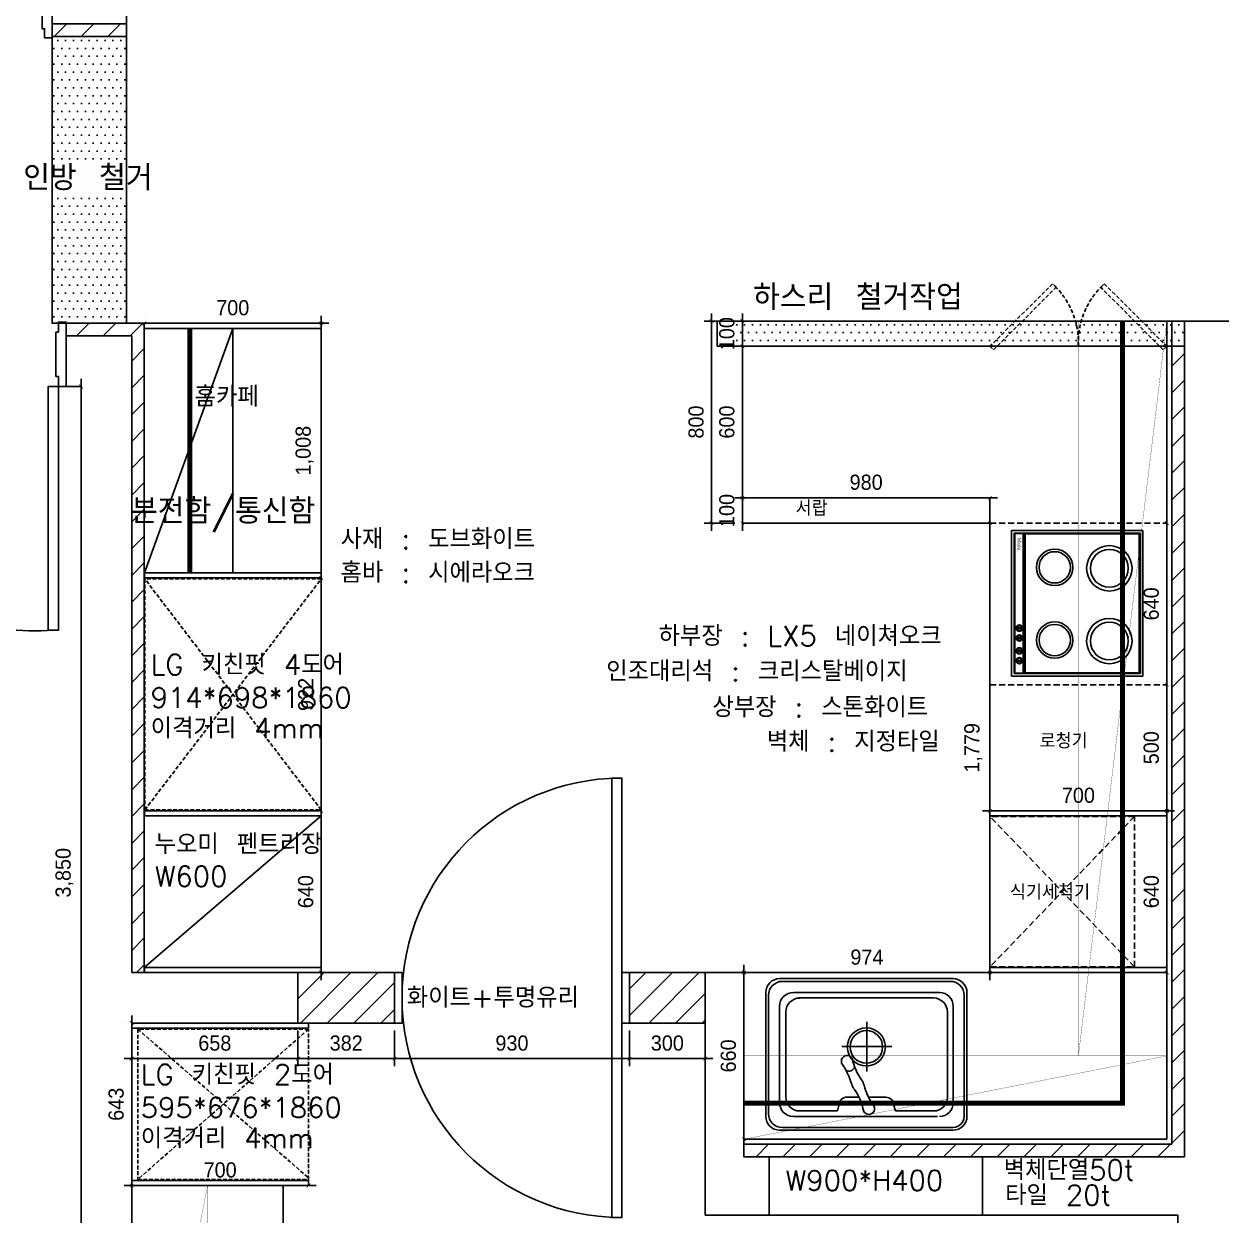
# Model space of a CAD drawing. Header units: inches. Extents: x 4000 to 56200, y 2703 to 36422.
# Drawn here: x 13900 to 18638, y 7931 to 12646 of the extents above; entities that cross this region are included whole.
import ezdxf

# ---------------------------------------------------------------- set-up
doc = ezdxf.new("R2010")
doc.units = ezdxf.units.IN
doc.header["$LTSCALE"] = 30
doc.header["$MEASUREMENT"] = 0
for name, pattern in [('DASHED', [0.75, 0.5, -0.25]), ('DASHEDX2', [1.5, 1, -0.5]), ('DH-HID2', [1.2, 0.8, -0.4]), ('HIDDEN', [0.375, 0.25, -0.125])]:
    doc.linetypes.add(name, pattern=pattern)
for name, color, linetype in [('0-ELC TEXT', 7, 'Continuous'), ('03-WAL NEW', 3, 'Continuous'), ('06-C-천장', 4, 'Continuous'), ('06-FUR', 6, 'Continuous'), ('07-DIM', 5, 'Continuous'), ('07-DIM WAL', 5, 'Continuous'), ('3.기호.계단선', 30, 'Continuous'), ('CEIL-LIGHT', 7, 'Continuous'), ('CO-DO-FR', 7, 'Continuous'), ('CO-DOOR', 8, 'Continuous'), ('CO-FURB-DN', 9, 'Continuous'), ('FU-FURM', 251, 'DH-HID2'), ('FUR', 8, 'DASHED'), ('도면층2', 2, 'Continuous'), ('도면층4', 4, 'Continuous'), ('설비', 140, 'Continuous')]:
    doc.layers.add(name, color=color, linetype=linetype)
doc.styles.add('DH-TEXT', font='')
doc.styles.add('HY 울릉도 L', font='')
doc.styles.get("Standard").update_dxf_attribs({"font": 'txt.shx', "bigfont": 'whgtxt.shx'})
doc.styles.get('DH-TEXT').set_extended_font_data('HY울릉도L')
doc.styles.get('HY 울릉도 L').set_extended_font_data('HY울릉도L')
doc.dimstyles.new('30-', dxfattribs={"dimscale": 30, "dimtxt": 2, "dimasz": 1, "dimexe": 1, "dimexo": 1, "dimgap": 1, "dimtad": 1, "dimdec": 0, "dimrnd": 0.05, "dimdsep": 46, "dimlunit": 6, "dimtxsty": 'HY 울릉도 L', "dimblk": 'ARCHTICK', "dimcen": 2.5, "dimdle": 1, "dimclrd": 133, "dimclre": 133, "dimclrt": 30, "dimadec": 0, "dimazin": 0, "dimtfac": 1, "dimtdec": 0, "dimtix": 1, "dimtmove": 2, "dimatfit": 3, "dimldrblk": 'ARCHTICK', "dimfxl": 1, "dimlwd": -1, "dimlwe": -1, "dimarcsym": 0})
pattern_1 = [(45, (-3561, -18986.44), (-53.03301, 53.03301), [])]
pattern_2 = [(0, (25440.127, -18982.508), (15.625, 31.25), [0, -31.25])]

# ---------------------------------------------------------------- blocks, each defined once
blk = doc.blocks.new('도남e편한108-1003')
at = {"layer": '도면층2'}
for p, q in [((17867.7, 35541.9), (17867.7, 31631.9)), ((17867.7, 31631.9), (17572.7, 31631.9)), ((22054.7, 30455.9), (22054.7, 27146.9)), ((22054.7, 30455.9), (22359.7, 30455.9)), ((17887.7, 30396.9), (17627.7, 30396.9)), ((17627.7, 30396.9), (17627.7, 30196.9)), ((17887.7, 30396.9), (17887.7, 27876.9)), ((17687.7, 30196.9), (17627.7, 30196.9)), ((17687.7, 25276.9), (17687.7, 30196.9)), ((17687.7, 30196.9), (17687.7, 27676.9)), ((17887.7, 27876.9), (17887.7, 30196.9)), ((17887.7, 27876.9), (18545.7, 27876.9)), ((18545.7, 27876.9), (18545.7, 27676.9)), ((20157.7, 27876.9), (20157.7, 26916.9)), ((20157.7, 27876.9), (20310.7, 27876.9)), ((20310.7, 27876.9), (20310.7, 27146.9)), ((17887.7, 25476.9), (17887.7, 27676.9)), ((17887.7, 27676.9), (18545.7, 27676.9)), ((20310.7, 27146.9), (22054.7, 27146.9)), ((20157.7, 26916.9), (22027.7, 26916.9)), ((22027.7, 25476.9), (22027.7, 26916.9))]:
    blk.add_line(p, q, dxfattribs=at)
at = {"layer": '도면층4'}
blk.add_lwpolyline([(20410.7, 27146.9), (21254.7, 27146.9), (21254.7, 26916.9), (20410.7, 26916.9)], close=True, dxfattribs=at)
blk = doc.blocks.new('FB-021')
at = {"layer": 'CO-FURB-DN', "color": 8}
for p, q in [((-228.9, 399.9), (228.9, 399.9)), ((-265.3, 36.4), (-265.3, 363.6)), ((-187.4, 363.6), (192.6, 363.6)), ((265.3, 363.6), (265.3, 36.4)), ((-228.9, 327.2), (-228.9, 72.7)), ((228.9, 327.2), (228.9, 72.7)), ((192.6, 36.4), (-192.6, 36.4)), ((228.9, 0), (-228.9, 0))]:
    blk.add_line(p, q, dxfattribs=at)
at = {"layer": 'CO-FURB-DN', "color": 251}
for p, q in [((-228.9, 392.7), (221.7, 392.7)), ((-258, 43.6), (-258, 363.6)), ((-76.4, 349), (-178, 349)), ((-76.4, 349), (-72.7, 334.5)), ((76.4, 349), (72.7, 334.5)), ((76.4, 349), (178, 349)), ((258, 356.3), (258, 43.6)), ((-213.8, 313.1), (-213.8, 87.6)), ((-5.1, 312.7), (-51.6, 312.7)), ((50.9, 312.7), (19.7, 312.7)), ((212.3, 313.1), (212.3, 87.6)), ((-1.4, 245.4), (-1.4, 113.5)), ((-67.3, 179.4), (64.6, 179.4)), ((178, 50.9), (-177.4, 50.9)), ((221.7, 7.3), (-221.7, 7.3))]:
    blk.add_line(p, q, dxfattribs=at)
for radius in [50.2, 42.9]:
    blk.add_circle((0.1, 180.1), radius, dxfattribs=at)
at = {"layer": 'CO-FURB-DN', "color": 8}
for centre, radius, start, end in [((-228.9, 363.6), 36.4, 90, 180), ((228.9, 363.6), 36.4, 0, 90), ((-192.6, 327.2), 36.4, 90, 180), ((-6.6, 343), 15.3, 359.2451, 229.3055), ((146.6, 375.3), 141.7, 190.5553, 216.4137), ((192.6, 327.2), 36.4, 0, 90), ((-131.8, 248.8), 141.7, 13.1394, 38.5882), ((1.8, 268.4), 38.3, 16.5509, 36.4137), ((43.5, 289.7), 38.3, 193.1394, 216.3213), ((-101.6, 183.1), 141.7, 14.798, 36.3213), ((236.7, 338.3), 206.8, 196.5509, 214.0056), ((45.8, 228.7), 15.3, 58.1457, 163.3853), ((50.7, 217.8), 15.3, 174.4612, 18.1232), ((-192.6, 72.7), 36.4, 180, 270), ((192.6, 72.7), 36.4, 270, 0), ((-228.9, 36.4), 36.4, 180, 270), ((228.9, 36.4), 36.4, 270, 0)]:
    blk.add_arc(centre, radius, start, end, dxfattribs=at)
at = {"layer": 'CO-FURB-DN', "color": 251}
for centre, radius, start, end in [((-228.9, 363.6), 29.1, 90, 180), ((221.7, 356.3), 36.4, 0, 90), ((-177.4, 312.7), 36.4, 90, 180), ((176, 312.7), 36.4, 0, 90), ((-50.9, 334.5), 21.8, 180, 270), ((50.9, 334.5), 21.8, 270, 0), ((-176.7, 87.9), 37, 180.4305, 268.9606), ((176, 87.6), 36.4, 270, 0), ((-221.7, 43.6), 36.4, 180, 270), ((221.7, 43.6), 36.4, 270, 0)]:
    blk.add_arc(centre, radius, start, end, dxfattribs=at)
blk = doc.blocks.new('FB-009')
at = {"layer": 'CO-FURB-DN', "color": 251}
for p, q in [((10, 510), (10, 10)), ((278, 510), (10, 510)), ((13.4, 505.2), (13.4, 53.7)), ((275.4, 505.2), (13.4, 505.2)), ((566, 510), (266.8, 510)), ((563.4, 505.2), (266.8, 505.2)), ((563.4, 53.7), (563.4, 505.2)), ((566, 10), (566, 510)), ((10, 50), (278, 50)), ((13.4, 53.7), (275.4, 53.7)), ((266.8, 53.7), (563.4, 53.7)), ((266.8, 50), (566, 50)), ((10, 10), (278, 10)), ((12.2, 46.5), (12.2, 13.4)), ((276.4, 46.5), (12.2, 46.5)), ((12.2, 13.4), (276.4, 13.4)), ((564.4, 46.5), (266.8, 46.5)), ((266.8, 13.4), (564.4, 13.4)), ((266.8, 10), (566, 10)), ((385, 40.6), (385, 21.8)), ((388, 40.6), (388, 21.8)), ((424.2, 40.6), (424.2, 21.8)), ((427.2, 40.6), (427.2, 21.8)), ((474.9, 40.6), (474.9, 21.8)), ((477.9, 40.6), (477.9, 21.8)), ((514, 40.6), (514, 21.8)), ((517, 40.6), (517, 21.8)), ((564.4, 13.4), (564.4, 46.5))]:
    blk.add_line(p, q, dxfattribs=at)
at = {"layer": 'CO-FURB-DN'}
blk.add_lwpolyline([(0, 520), (576, 520), (576, 0), (0, 0)], close=True, dxfattribs=at)
at = {"layer": 'CO-FURB-DN', "color": 251}
for centre, radius in [((149.6, 387.2), 89.9), ((437.6, 387.2), 89.9), ((149.6, 387.2), 74.9), ((437.6, 387.2), 74.9), ((145.8, 170.8), 72), ((433.8, 170.8), 72), ((145.8, 170.8), 62), ((433.8, 170.8), 62), ((386.5, 31.2), 12.5), ((386.5, 31.2), 9.52), ((425.6, 31.2), 12.5), ((425.6, 31.2), 9.52), ((476.3, 31.2), 12.5), ((476.3, 31.2), 9.52), ((515.5, 31.2), 12.5), ((515.5, 31.2), 9.52)]:
    blk.add_circle(centre, radius, dxfattribs=at)
at = {"layer": 'CO-FURB-DN', "color": 251, "style": 'DH-TEXT'}
blk.add_text('Miele', height=15, dxfattribs=at).set_placement((29, 23.1))
blk = doc.blocks.new('_ARCHTICK')
at = {"color": 0, "linetype": 'ByBlock', "const_width": 0.075}
blk.add_lwpolyline([(-0.25, -0.25), (0.25, 0.25)], dxfattribs=at)
blk = doc.blocks.new('*D117')
at = {"layer": '07-DIM', "color": 133, "transparency": 16777216}
for p, q in [((14126.7, 7330.5), (14126.7, 11240.5)), ((14096.7, 11210.5), (14096.7, 11210.5)), ((14096.7, 7360.5), (14096.7, 7360.5))]:
    blk.add_line(p, q, dxfattribs=at)
at = {"layer": 'Defpoints', "color": 0, "transparency": 16777216}
for p in [(14126.7, 11210.5), (14126.7, 11210.5), (14126.7, 7360.5)]:
    blk.add_point(p, dxfattribs=at)
at = {"layer": '07-DIM', "color": 133, "transparency": 16777216, "xscale": 30, "yscale": 30, "zscale": 30}
for p, rotation in [((14126.7, 11210.5), 90), ((14126.7, 7360.5), 270)]:
    blk.add_blockref('_ARCHTICK', p, dxfattribs=dict(at, rotation=rotation))
at = {"layer": '07-DIM', "color": 30, "transparency": 16777216, "insert": (14060.7, 9285.5), "char_height": 60, "attachment_point": 5, "rotation": 90, "style": 'HY 울릉도 L'}
blk.add_mtext('3,850', dxfattribs=at)
blk = doc.blocks.new('*D118')
at = {"layer": '07-DIM', "color": 133, "transparency": 16777216}
for p, q in [((14376.7, 11490.5), (14376.7, 11490.5)), ((15076.7, 11490.5), (15076.7, 11490.5)), ((14346.7, 11460.5), (15106.7, 11460.5))]:
    blk.add_line(p, q, dxfattribs=at)
at = {"layer": 'Defpoints', "color": 0, "transparency": 16777216}
for p in [(14376.7, 11460.5), (15076.7, 11460.5), (15076.7, 11460.5)]:
    blk.add_point(p, dxfattribs=at)
at = {"layer": '07-DIM', "color": 133, "transparency": 16777216, "xscale": 30, "yscale": 30, "zscale": 30, "rotation": 180}
blk.add_blockref('_ARCHTICK', (14376.7, 11460.5), dxfattribs=at)
at = {"layer": '07-DIM', "color": 133, "transparency": 16777216, "xscale": 30, "yscale": 30, "zscale": 30}
blk.add_blockref('_ARCHTICK', (15076.7, 11460.5), dxfattribs=at)
at = {"layer": '07-DIM', "color": 30, "transparency": 16777216, "insert": (14726.7, 11521.8), "char_height": 60, "attachment_point": 5, "style": 'HY 울릉도 L'}
blk.add_mtext('700', dxfattribs=at)
blk = doc.blocks.new('*D119')
at = {"layer": '07-DIM', "color": 133, "transparency": 16777216}
for p, q in [((14984.7, 8660.5), (14984.7, 8519.6)), ((15366.7, 8660.5), (15366.7, 8519.6)), ((14954.7, 8549.6), (15396.7, 8549.6))]:
    blk.add_line(p, q, dxfattribs=at)
at = {"layer": 'Defpoints', "color": 0, "transparency": 16777216}
for p in [(14984.7, 8690.5), (15366.7, 8690.5), (15366.7, 8549.6)]:
    blk.add_point(p, dxfattribs=at)
at = {"layer": '07-DIM', "color": 133, "transparency": 16777216, "xscale": 30, "yscale": 30, "zscale": 30, "rotation": 180}
blk.add_blockref('_ARCHTICK', (14984.7, 8549.6), dxfattribs=at)
at = {"layer": '07-DIM', "color": 133, "transparency": 16777216, "xscale": 30, "yscale": 30, "zscale": 30}
blk.add_blockref('_ARCHTICK', (15366.7, 8549.6), dxfattribs=at)
at = {"layer": '07-DIM', "color": 30, "transparency": 16777216, "insert": (15175.7, 8611), "char_height": 60, "attachment_point": 5, "style": 'HY 울릉도 L'}
blk.add_mtext('382', dxfattribs=at)
blk = doc.blocks.new('*D120')
at = {"layer": '07-DIM', "color": 133, "transparency": 16777216}
for p, q in [((14326.7, 8670.2), (14326.7, 8519.6)), ((14984.7, 8660.5), (14984.7, 8519.6)), ((15014.7, 8549.6), (14296.7, 8549.6))]:
    blk.add_line(p, q, dxfattribs=at)
at = {"layer": 'Defpoints', "color": 0, "transparency": 16777216}
for p in [(14326.7, 8700.2), (14984.7, 8690.5), (14326.7, 8549.6)]:
    blk.add_point(p, dxfattribs=at)
at = {"layer": '07-DIM', "color": 133, "transparency": 16777216, "xscale": 30, "yscale": 30, "zscale": 30, "rotation": 180}
blk.add_blockref('_ARCHTICK', (14326.7, 8549.6), dxfattribs=at)
at = {"layer": '07-DIM', "color": 133, "transparency": 16777216, "xscale": 30, "yscale": 30, "zscale": 30}
blk.add_blockref('_ARCHTICK', (14984.7, 8549.6), dxfattribs=at)
at = {"layer": '07-DIM', "color": 30, "transparency": 16777216, "insert": (14655.7, 8610.9), "char_height": 60, "attachment_point": 5, "style": 'HY 울릉도 L'}
blk.add_mtext('658', dxfattribs=at)
blk = doc.blocks.new('*D121')
at = {"layer": '07-DIM', "color": 133, "transparency": 16777216}
for p, q in [((15366.7, 8660.5), (15366.7, 8519.6)), ((16296.7, 8660.5), (16296.7, 8519.6)), ((16326.7, 8549.6), (15336.7, 8549.6))]:
    blk.add_line(p, q, dxfattribs=at)
at = {"layer": 'Defpoints', "color": 0, "transparency": 16777216}
for p in [(15366.7, 8690.5), (16296.7, 8690.5), (15366.7, 8549.6)]:
    blk.add_point(p, dxfattribs=at)
at = {"layer": '07-DIM', "color": 133, "transparency": 16777216, "xscale": 30, "yscale": 30, "zscale": 30, "rotation": 180}
blk.add_blockref('_ARCHTICK', (15366.7, 8549.6), dxfattribs=at)
at = {"layer": '07-DIM', "color": 133, "transparency": 16777216, "xscale": 30, "yscale": 30, "zscale": 30}
blk.add_blockref('_ARCHTICK', (16296.7, 8549.6), dxfattribs=at)
at = {"layer": '07-DIM', "color": 30, "transparency": 16777216, "insert": (15831.7, 8611), "char_height": 60, "attachment_point": 5, "style": 'HY 울릉도 L'}
blk.add_mtext('930', dxfattribs=at)
blk = doc.blocks.new('*D122')
at = {"layer": '07-DIM', "color": 133, "transparency": 16777216}
for p, q in [((16296.7, 8660.5), (16296.7, 8519.6)), ((16596.7, 8660.5), (16596.7, 8519.6)), ((16266.7, 8549.6), (16626.7, 8549.6))]:
    blk.add_line(p, q, dxfattribs=at)
at = {"layer": 'Defpoints', "color": 0, "transparency": 16777216}
for p in [(16296.7, 8690.5), (16596.7, 8690.5), (16596.7, 8549.6)]:
    blk.add_point(p, dxfattribs=at)
at = {"layer": '07-DIM', "color": 133, "transparency": 16777216, "xscale": 30, "yscale": 30, "zscale": 30, "rotation": 180}
blk.add_blockref('_ARCHTICK', (16296.7, 8549.6), dxfattribs=at)
at = {"layer": '07-DIM', "color": 133, "transparency": 16777216, "xscale": 30, "yscale": 30, "zscale": 30}
blk.add_blockref('_ARCHTICK', (16596.7, 8549.6), dxfattribs=at)
at = {"layer": '07-DIM', "color": 30, "transparency": 16777216, "insert": (16446.7, 8611), "char_height": 60, "attachment_point": 5, "style": 'HY 울릉도 L'}
blk.add_mtext('300', dxfattribs=at)
blk = doc.blocks.new('*D123')
at = {"layer": '07-DIM', "color": 133, "transparency": 16777216}
for p, q in [((14326.7, 8077.5), (14326.7, 8077.5)), ((15026.7, 8077.5), (15026.7, 8077.5)), ((14296.7, 8047.5), (15056.7, 8047.5))]:
    blk.add_line(p, q, dxfattribs=at)
at = {"layer": 'Defpoints', "color": 0, "transparency": 16777216}
for p in [(14326.7, 8047.5), (15026.7, 8047.5), (15026.7, 8047.5)]:
    blk.add_point(p, dxfattribs=at)
at = {"layer": '07-DIM', "color": 133, "transparency": 16777216, "xscale": 30, "yscale": 30, "zscale": 30, "rotation": 180}
blk.add_blockref('_ARCHTICK', (14326.7, 8047.5), dxfattribs=at)
at = {"layer": '07-DIM', "color": 133, "transparency": 16777216, "xscale": 30, "yscale": 30, "zscale": 30}
blk.add_blockref('_ARCHTICK', (15026.7, 8047.5), dxfattribs=at)
at = {"layer": '07-DIM', "color": 30, "transparency": 16777216, "insert": (14676.7, 8108.8), "char_height": 60, "attachment_point": 5, "style": 'HY 울릉도 L'}
blk.add_mtext('700', dxfattribs=at)
blk = doc.blocks.new('*D125')
at = {"layer": '07-DIM', "color": 133, "transparency": 16777216}
for p, q in [((14326.7, 6460.5), (14326.7, 8077.5)), ((14296.7, 8047.5), (14296.7, 8047.5)), ((14296.7, 6490.5), (14296.7, 6490.5))]:
    blk.add_line(p, q, dxfattribs=at)
at = {"layer": 'Defpoints', "color": 0, "transparency": 16777216}
for p in [(14326.7, 8047.5), (14326.7, 8047.5), (14326.7, 6490.5)]:
    blk.add_point(p, dxfattribs=at)
at = {"layer": '07-DIM', "color": 133, "transparency": 16777216, "xscale": 30, "yscale": 30, "zscale": 30}
for p, rotation in [((14326.7, 8047.5), 90), ((14326.7, 6490.5), 270)]:
    blk.add_blockref('_ARCHTICK', p, dxfattribs=dict(at, rotation=rotation))
at = {"layer": '07-DIM', "color": 30, "transparency": 16777216, "insert": (14261.4, 7269), "char_height": 60, "attachment_point": 5, "rotation": 90, "style": 'HY 울릉도 L'}
blk.add_mtext('1,557', dxfattribs=at)
blk = doc.blocks.new('*D126')
at = {"layer": '07-DIM', "color": 133, "transparency": 16777216}
for p, q in [((14326.7, 8017.5), (14326.7, 8720.5)), ((14296.7, 8690.5), (14296.7, 8690.5)), ((14296.7, 8047.5), (14296.7, 8047.5))]:
    blk.add_line(p, q, dxfattribs=at)
at = {"layer": 'Defpoints', "color": 0, "transparency": 16777216}
for p in [(14326.7, 8690.5), (14326.7, 8690.5), (14326.7, 8047.5)]:
    blk.add_point(p, dxfattribs=at)
at = {"layer": '07-DIM', "color": 133, "transparency": 16777216, "xscale": 30, "yscale": 30, "zscale": 30}
for p, rotation in [((14326.7, 8690.5), 90), ((14326.7, 8047.5), 270)]:
    blk.add_blockref('_ARCHTICK', p, dxfattribs=dict(at, rotation=rotation))
at = {"layer": '07-DIM', "color": 30, "transparency": 16777216, "insert": (14265.3, 8369), "char_height": 60, "attachment_point": 5, "rotation": 90, "style": 'HY 울릉도 L'}
blk.add_mtext('643', dxfattribs=at)
blk = doc.blocks.new('*D128')
at = {"layer": '07-DIM', "color": 133, "transparency": 16777216}
for p, q in [((16713.7, 11469.5), (16592, 11469.5)), ((16622, 10639.5), (16622, 11499.5)), ((16713.7, 10669.5), (16592, 10669.5))]:
    blk.add_line(p, q, dxfattribs=at)
at = {"layer": 'Defpoints', "color": 0, "transparency": 16777216}
for p in [(16622, 11469.5), (16743.7, 11469.5), (16743.7, 10669.5)]:
    blk.add_point(p, dxfattribs=at)
at = {"layer": '07-DIM', "color": 133, "transparency": 16777216, "xscale": 30, "yscale": 30, "zscale": 30}
for p, rotation in [((16622, 11469.5), 90), ((16622, 10669.5), 270)]:
    blk.add_blockref('_ARCHTICK', p, dxfattribs=dict(at, rotation=rotation))
at = {"layer": '07-DIM', "color": 30, "transparency": 16777216, "insert": (16560.7, 11069.5), "char_height": 60, "attachment_point": 5, "rotation": 90, "style": 'HY 울릉도 L'}
blk.add_mtext('800', dxfattribs=at)
blk = doc.blocks.new('*D129')
at = {"layer": '07-DIM', "color": 133, "transparency": 16777216}
for p, q in [((16713.7, 10769.5), (16713.7, 10769.5)), ((16743.7, 10799.5), (16743.7, 10639.5)), ((16713.7, 10669.5), (16713.7, 10669.5))]:
    blk.add_line(p, q, dxfattribs=at)
at = {"layer": 'Defpoints', "color": 0, "transparency": 16777216}
for p in [(16743.7, 10769.5), (16743.7, 10669.5), (16743.7, 10669.5)]:
    blk.add_point(p, dxfattribs=at)
at = {"layer": '07-DIM', "color": 133, "transparency": 16777216, "xscale": 30, "yscale": 30, "zscale": 30}
for p, rotation in [((16743.7, 10769.5), 270), ((16743.7, 10669.5), 90)]:
    blk.add_blockref('_ARCHTICK', p, dxfattribs=dict(at, rotation=rotation))
at = {"layer": '07-DIM', "color": 30, "transparency": 16777216, "insert": (16682.4, 10719.5), "char_height": 60, "attachment_point": 5, "rotation": 90, "style": 'HY 울릉도 L'}
blk.add_mtext('100', dxfattribs=at)
blk = doc.blocks.new('*D130')
at = {"layer": '07-DIM', "color": 133, "transparency": 16777216}
for p, q in [((16743.7, 10739.5), (16743.7, 11399.5)), ((16713.7, 11369.5), (16713.7, 11369.5)), ((16713.7, 10769.5), (16713.7, 10769.5))]:
    blk.add_line(p, q, dxfattribs=at)
at = {"layer": 'Defpoints', "color": 0, "transparency": 16777216}
for p in [(16743.7, 11369.5), (16743.7, 11369.5), (16743.7, 10769.5)]:
    blk.add_point(p, dxfattribs=at)
at = {"layer": '07-DIM', "color": 133, "transparency": 16777216, "xscale": 30, "yscale": 30, "zscale": 30}
for p, rotation in [((16743.7, 11369.5), 90), ((16743.7, 10769.5), 270)]:
    blk.add_blockref('_ARCHTICK', p, dxfattribs=dict(at, rotation=rotation))
at = {"layer": '07-DIM', "color": 30, "transparency": 16777216, "insert": (16682.4, 11069.5), "char_height": 60, "attachment_point": 5, "rotation": 90, "style": 'HY 울릉도 L'}
blk.add_mtext('600', dxfattribs=at)
blk = doc.blocks.new('*D131')
at = {"layer": '07-DIM', "color": 133, "transparency": 16777216}
for p, q in [((16713.7, 11469.5), (16713.7, 11469.5)), ((16743.7, 11499.5), (16743.7, 11339.5)), ((16713.7, 11369.5), (16713.7, 11369.5))]:
    blk.add_line(p, q, dxfattribs=at)
at = {"layer": 'Defpoints', "color": 0, "transparency": 16777216}
for p in [(16743.7, 11469.5), (16743.7, 11369.5), (16743.7, 11369.5)]:
    blk.add_point(p, dxfattribs=at)
at = {"layer": '07-DIM', "color": 133, "transparency": 16777216, "xscale": 30, "yscale": 30, "zscale": 30}
for p, rotation in [((16743.7, 11469.5), 270), ((16743.7, 11369.5), 90)]:
    blk.add_blockref('_ARCHTICK', p, dxfattribs=dict(at, rotation=rotation))
at = {"layer": '07-DIM', "color": 30, "transparency": 16777216, "insert": (16682.4, 11419.5), "char_height": 60, "attachment_point": 5, "rotation": 90, "style": 'HY 울릉도 L'}
blk.add_mtext('100', dxfattribs=at)
blk = doc.blocks.new('*D132')
at = {"layer": '07-DIM', "color": 133, "transparency": 16777216}
for p, q in [((16713.7, 10769.5), (17753.7, 10769.5)), ((16743.7, 10799.5), (16743.7, 10799.5)), ((17723.7, 10799.5), (17723.7, 10799.5))]:
    blk.add_line(p, q, dxfattribs=at)
at = {"layer": 'Defpoints', "color": 0, "transparency": 16777216}
for p in [(16743.7, 10769.5), (17723.7, 10769.5), (17723.7, 10769.5)]:
    blk.add_point(p, dxfattribs=at)
at = {"layer": '07-DIM', "color": 133, "transparency": 16777216, "xscale": 30, "yscale": 30, "zscale": 30, "rotation": 180}
blk.add_blockref('_ARCHTICK', (16743.7, 10769.5), dxfattribs=at)
at = {"layer": '07-DIM', "color": 133, "transparency": 16777216, "xscale": 30, "yscale": 30, "zscale": 30}
blk.add_blockref('_ARCHTICK', (17723.7, 10769.5), dxfattribs=at)
at = {"layer": '07-DIM', "color": 30, "transparency": 16777216, "insert": (17233.7, 10830.9), "char_height": 60, "attachment_point": 5, "style": 'HY 울릉도 L'}
blk.add_mtext('980', dxfattribs=at)
blk = doc.blocks.new('*D133')
at = {"layer": '07-DIM', "color": 133, "transparency": 16777216}
for p, q in [((17693.7, 10669.5), (17693.7, 10669.5)), ((17723.7, 10699.5), (17723.7, 8860.5)), ((17693.7, 8890.5), (17693.7, 8890.5))]:
    blk.add_line(p, q, dxfattribs=at)
at = {"layer": 'Defpoints', "color": 0, "transparency": 16777216}
for p in [(17723.7, 10669.5), (17723.7, 8890.5), (17723.7, 8890.5)]:
    blk.add_point(p, dxfattribs=at)
at = {"layer": '07-DIM', "color": 133, "transparency": 16777216, "xscale": 30, "yscale": 30, "zscale": 30}
for p, rotation in [((17723.7, 10669.5), 90), ((17723.7, 8890.5), 270)]:
    blk.add_blockref('_ARCHTICK', p, dxfattribs=dict(at, rotation=rotation))
at = {"layer": '07-DIM', "color": 30, "transparency": 16777216, "insert": (17657.7, 9780), "char_height": 60, "attachment_point": 5, "rotation": 90, "style": 'HY 울릉도 L'}
blk.add_mtext('1,779', dxfattribs=at)
blk = doc.blocks.new('*D134')
at = {"layer": '07-DIM', "color": 133, "transparency": 16777216}
for p, q in [((16749.7, 8920.5), (16749.7, 8920.5)), ((17723.7, 8920.5), (17723.7, 8920.5)), ((17753.7, 8890.5), (16719.7, 8890.5))]:
    blk.add_line(p, q, dxfattribs=at)
at = {"layer": 'Defpoints', "color": 0, "transparency": 16777216}
for p in [(16749.7, 8890.5), (16749.7, 8890.5), (17723.7, 8890.5)]:
    blk.add_point(p, dxfattribs=at)
at = {"layer": '07-DIM', "color": 133, "transparency": 16777216, "xscale": 30, "yscale": 30, "zscale": 30, "rotation": 180}
blk.add_blockref('_ARCHTICK', (16749.7, 8890.5), dxfattribs=at)
at = {"layer": '07-DIM', "color": 133, "transparency": 16777216, "xscale": 30, "yscale": 30, "zscale": 30}
blk.add_blockref('_ARCHTICK', (17723.7, 8890.5), dxfattribs=at)
at = {"layer": '07-DIM', "color": 30, "transparency": 16777216, "insert": (17236.7, 8951.2), "char_height": 60, "attachment_point": 5, "style": 'HY 울릉도 L'}
blk.add_mtext('974', dxfattribs=at)
blk = doc.blocks.new('*D135')
at = {"layer": '07-DIM', "color": 133, "transparency": 16777216}
for p, q in [((16749.7, 8920.5), (16749.7, 8200.5)), ((16719.7, 8890.5), (16719.7, 8890.5)), ((16719.7, 8230.5), (16719.7, 8230.5))]:
    blk.add_line(p, q, dxfattribs=at)
at = {"layer": 'Defpoints', "color": 0, "transparency": 16777216}
for p in [(16749.7, 8890.5), (16749.7, 8230.5), (16749.7, 8230.5)]:
    blk.add_point(p, dxfattribs=at)
at = {"layer": '07-DIM', "color": 133, "transparency": 16777216, "xscale": 30, "yscale": 30, "zscale": 30}
for p, rotation in [((16749.7, 8890.5), 90), ((16749.7, 8230.5), 270)]:
    blk.add_blockref('_ARCHTICK', p, dxfattribs=dict(at, rotation=rotation))
at = {"layer": '07-DIM', "color": 30, "transparency": 16777216, "insert": (16688.4, 8560.5), "char_height": 60, "attachment_point": 5, "rotation": 90, "style": 'HY 울릉도 L'}
blk.add_mtext('660', dxfattribs=at)
blk = doc.blocks.new('*D136')
at = {"layer": '07-DIM', "color": 133, "transparency": 16777216}
for p, q in [((17693.7, 9530.5), (18453.7, 9530.5)), ((17723.7, 9560.5), (17723.7, 9560.5)), ((18423.7, 9560.5), (18423.7, 9560.5))]:
    blk.add_line(p, q, dxfattribs=at)
at = {"layer": 'Defpoints', "color": 0, "transparency": 16777216}
for p in [(17723.7, 9530.5), (18423.7, 9530.5), (18423.7, 9530.5)]:
    blk.add_point(p, dxfattribs=at)
at = {"layer": '07-DIM', "color": 133, "transparency": 16777216, "xscale": 30, "yscale": 30, "zscale": 30, "rotation": 180}
blk.add_blockref('_ARCHTICK', (17723.7, 9530.5), dxfattribs=at)
at = {"layer": '07-DIM', "color": 133, "transparency": 16777216, "xscale": 30, "yscale": 30, "zscale": 30}
blk.add_blockref('_ARCHTICK', (18423.7, 9530.5), dxfattribs=at)
at = {"layer": '07-DIM', "color": 30, "transparency": 16777216, "insert": (18073.7, 9591.8), "char_height": 60, "attachment_point": 5, "style": 'HY 울릉도 L'}
blk.add_mtext('700', dxfattribs=at)
blk = doc.blocks.new('*D221')
at = {"layer": '07-DIM WAL', "color": 133, "transparency": 16777216}
for p, q in [((18393.7, 10669.5), (18393.7, 10669.5)), ((18423.7, 10699.5), (18423.7, 10000)), ((18393.7, 10030), (18393.7, 10030))]:
    blk.add_line(p, q, dxfattribs=at)
at = {"layer": 'Defpoints', "color": 0, "transparency": 16777216}
for p in [(18423.7, 10669.5), (18423.7, 10030), (18423.7, 10030)]:
    blk.add_point(p, dxfattribs=at)
at = {"layer": '07-DIM WAL', "color": 133, "transparency": 16777216, "xscale": 30, "yscale": 30, "zscale": 30}
for p, rotation in [((18423.7, 10669.5), 90), ((18423.7, 10030), 270)]:
    blk.add_blockref('_ARCHTICK', p, dxfattribs=dict(at, rotation=rotation))
at = {"layer": '07-DIM WAL', "color": 30, "transparency": 16777216, "insert": (18362.4, 10349.8), "char_height": 60, "attachment_point": 5, "rotation": 90, "style": 'HY 울릉도 L'}
blk.add_mtext('640', dxfattribs=at)
blk = doc.blocks.new('*D222')
at = {"layer": '07-DIM WAL', "color": 133, "transparency": 16777216}
for p, q in [((18423.7, 9500.5), (18423.7, 10060)), ((18393.7, 10030), (18393.7, 10030)), ((18393.7, 9530.5), (18393.7, 9530.5))]:
    blk.add_line(p, q, dxfattribs=at)
at = {"layer": 'Defpoints', "color": 0, "transparency": 16777216}
for p in [(18423.7, 10030), (18423.7, 10030), (18423.7, 9530.5)]:
    blk.add_point(p, dxfattribs=at)
at = {"layer": '07-DIM WAL', "color": 133, "transparency": 16777216, "xscale": 30, "yscale": 30, "zscale": 30}
for p, rotation in [((18423.7, 10030), 90), ((18423.7, 9530.5), 270)]:
    blk.add_blockref('_ARCHTICK', p, dxfattribs=dict(at, rotation=rotation))
at = {"layer": '07-DIM WAL', "color": 30, "transparency": 16777216, "insert": (18362.3, 9780.3), "char_height": 60, "attachment_point": 5, "rotation": 90, "style": 'HY 울릉도 L'}
blk.add_mtext('500', dxfattribs=at)
blk = doc.blocks.new('*D223')
at = {"layer": '07-DIM WAL', "color": 133, "transparency": 16777216}
for p, q in [((18393.7, 9530.5), (18393.7, 9530.5)), ((18423.7, 9560.5), (18423.7, 8860.5)), ((18393.7, 8890.5), (18393.7, 8890.5))]:
    blk.add_line(p, q, dxfattribs=at)
at = {"layer": 'Defpoints', "color": 0, "transparency": 16777216}
for p in [(18423.7, 9530.5), (18423.7, 8890.5), (18423.7, 8890.5)]:
    blk.add_point(p, dxfattribs=at)
at = {"layer": '07-DIM WAL', "color": 133, "transparency": 16777216, "xscale": 30, "yscale": 30, "zscale": 30}
for p, rotation in [((18423.7, 9530.5), 90), ((18423.7, 8890.5), 270)]:
    blk.add_blockref('_ARCHTICK', p, dxfattribs=dict(at, rotation=rotation))
at = {"layer": '07-DIM WAL', "color": 30, "transparency": 16777216, "insert": (18362.4, 9210.5), "char_height": 60, "attachment_point": 5, "rotation": 90, "style": 'HY 울릉도 L'}
blk.add_mtext('640', dxfattribs=at)
blk = doc.blocks.new('*D224')
at = {"layer": '07-DIM WAL', "color": 133, "transparency": 16777216}
for p, q in [((15076.8, 11490.5), (15076.8, 10422.5)), ((15106.7, 11460.5), (15106.8, 11460.5)), ((15049.8, 10452.5), (15046.8, 10452.5))]:
    blk.add_line(p, q, dxfattribs=at)
at = {"layer": 'Defpoints', "color": 0, "transparency": 16777216}
for p in [(15076.7, 11460.5), (15076.8, 10452.5), (15079.8, 10452.5)]:
    blk.add_point(p, dxfattribs=at)
at = {"layer": '07-DIM WAL', "color": 133, "transparency": 16777216, "xscale": 30, "yscale": 30, "zscale": 30}
for p, rotation in [((15076.8, 11460.5), 90), ((15076.8, 10452.5), 270)]:
    blk.add_blockref('_ARCHTICK', p, dxfattribs=dict(at, rotation=rotation))
at = {"layer": '07-DIM WAL', "color": 30, "transparency": 16777216, "insert": (15010.8, 10956.5), "char_height": 60, "attachment_point": 5, "rotation": 90, "style": 'HY 울릉도 L'}
blk.add_mtext('1,008', dxfattribs=at)
blk = doc.blocks.new('*D225')
at = {"layer": '07-DIM WAL', "color": 133, "transparency": 16777216}
for p, q in [((15076.8, 10482.5), (15076.8, 9500.5)), ((15046.8, 10452.5), (15046.8, 10452.5)), ((15046.8, 9530.5), (15046.8, 9530.5))]:
    blk.add_line(p, q, dxfattribs=at)
at = {"layer": 'Defpoints', "color": 0, "transparency": 16777216}
for p in [(15076.8, 10452.5), (15076.8, 9530.5), (15076.8, 9530.5)]:
    blk.add_point(p, dxfattribs=at)
at = {"layer": '07-DIM WAL', "color": 133, "transparency": 16777216, "xscale": 30, "yscale": 30, "zscale": 30}
for p, rotation in [((15076.8, 10452.5), 90), ((15076.8, 9530.5), 270)]:
    blk.add_blockref('_ARCHTICK', p, dxfattribs=dict(at, rotation=rotation))
at = {"layer": '07-DIM WAL', "color": 30, "transparency": 16777216, "insert": (15016, 9991.5), "char_height": 60, "attachment_point": 5, "rotation": 90, "style": 'HY 울릉도 L'}
blk.add_mtext('922', dxfattribs=at)
blk = doc.blocks.new('*D226')
at = {"layer": '07-DIM WAL', "color": 133, "transparency": 16777216}
for p, q in [((15046.8, 9530.5), (15046.8, 9530.5)), ((15076.8, 9560.5), (15076.8, 8860.5)), ((15046.8, 8890.5), (15046.8, 8890.5))]:
    blk.add_line(p, q, dxfattribs=at)
at = {"layer": 'Defpoints', "color": 0, "transparency": 16777216}
for p in [(15076.8, 9530.5), (15076.8, 8890.5), (15076.8, 8890.5)]:
    blk.add_point(p, dxfattribs=at)
at = {"layer": '07-DIM WAL', "color": 133, "transparency": 16777216, "xscale": 30, "yscale": 30, "zscale": 30}
for p, rotation in [((15076.8, 9530.5), 90), ((15076.8, 8890.5), 270)]:
    blk.add_blockref('_ARCHTICK', p, dxfattribs=dict(at, rotation=rotation))
at = {"layer": '07-DIM WAL', "color": 30, "transparency": 16777216, "insert": (15015.5, 9210.5), "char_height": 60, "attachment_point": 5, "rotation": 90, "style": 'HY 울릉도 L'}
blk.add_mtext('640', dxfattribs=at)

msp = doc.modelspace()

# ---------------------------------------------------------------- hatches: boundary and pattern name
at = {"layer": '03-WAL NEW'}
h = msp.add_hatch(dxfattribs=at)
h.set_pattern_fill('ANSI31', color=256, scale=600)
h.set_pattern_definition(pattern_1)
h.paths.add_polyline_path([(14306.7, 12645.5), (14011.7, 12645.5), (14011.7, 12595.5), (14306.7, 12595.5)])
h.paths.add_polyline_path([(14376.7, 11460.5), (14326.7, 11460.5), (14066.7, 11460.5), (14066.7, 11410.5), (14326.7, 11410.5), (14326.7, 8890.5), (14376.7, 8890.5)])
h.paths.add_polyline_path([(20336.7, 11745.5), (20286.7, 11745.5), (20286.7, 9670.5), (20336.7, 9670.5)])
h.paths.add_polyline_path([(20336.7, 12645.5), (20006.7, 12645.5), (20006.7, 12595.5), (20286.7, 12595.5), (20286.7, 12545.5), (20336.7, 12545.5)])
h.paths.add_polyline_path([(14299.2, 10611.6), (14299.2, 10808.8), (15204.1, 10808.8), (15204.1, 10611.6)], flags=9)
h = msp.add_hatch(dxfattribs=at)
h.set_pattern_fill('ANSI31', color=256, scale=600)
h.set_pattern_definition(pattern_1)
h.paths.add_polyline_path([(18633.7, 9581), (18633.7, 10054.1), (18382.1, 10054.1), (18382.1, 9581)], flags=9)
h.paths.add_polyline_path([(18493.7, 8160.5), (18493.7, 11369.5), (18443.7, 11369.5), (18443.7, 8210.5), (16749.7, 8210.5), (16749.7, 8160.5), (16849.7, 8160.5), (17693.7, 8160.5)])
h = msp.add_hatch(dxfattribs=at)
h.set_pattern_fill('ANSI31', color=256, scale=600)
h.set_pattern_definition(pattern_1)
h.paths.add_polyline_path([(16296.7, 8890.5), (16596.7, 8890.5), (16596.7, 8690.5), (16296.7, 8690.5)])
h.paths.add_polyline_path([(14984.7, 8890.5), (15366.7, 8890.5), (15366.7, 8690.5), (14984.7, 8690.5)])
h.paths.add_polyline_path([(16504.6, 9212.4), (16841.7, 9212.4), (16841.7, 8959.3), (16504.6, 8959.3)], flags=9)
h.paths.add_polyline_path([(15574.3, 9215.5), (16007, 9215.5), (16007, 8959.3), (15574.3, 8959.3)], flags=9)
at = {"layer": '3.기호.계단선'}
h = msp.add_hatch(dxfattribs=at)
h.set_pattern_fill('DOTS', color=10, scale=500)
h.set_pattern_definition(pattern_2)
h.paths.add_polyline_path([(14011.7, 12595.5), (14306.7, 12595.5), (14306.7, 11460.5), (14011.7, 11460.5)])
h = msp.add_hatch(dxfattribs=at)
h.set_pattern_fill('DOTS', color=10, scale=500)
h.set_pattern_definition(pattern_2)
h.paths.add_polyline_path([(18493.7, 11369.5), (18493.7, 11469.5), (16643.7, 11469.5), (16643.7, 11369.5)])

# ---------------------------------------------------------------- linework, layer by layer
at = {"layer": '03-WAL NEW'}
for p, q in [((14306.7, 12645.5), (14306.7, 12595.5)), ((14306.7, 12595.5), (14011.7, 12595.5)), ((18493.7, 11469.5), (18423.7, 11469.5)), ((18443.7, 11469.5), (18443.7, 8210.5)), ((14066.7, 11460.5), (14326.7, 11460.5)), ((14326.7, 11460.5), (14376.7, 11460.5)), ((14376.7, 11460.5), (14376.7, 8890.5)), ((14984.7, 8890.5), (15366.7, 8890.5)), ((15366.7, 8890.5), (15366.7, 8690.5)), ((16596.7, 8890.5), (16296.7, 8890.5)), ((16296.7, 8890.5), (16296.7, 8690.5)), ((15366.7, 8690.5), (14984.7, 8690.5)), ((16296.7, 8690.5), (16596.7, 8690.5)), ((18443.7, 8210.5), (16749.7, 8210.5))]:
    msp.add_line(p, q, dxfattribs=at)
at = {"layer": '06-FUR'}
for p, q in [((16743.7, 10669.5), (16743.7, 11469.5)), ((16743.7, 11469.5), (18423.7, 11469.5)), ((14726.8, 11440.5), (14376.8, 10472.5)), ((14726.8, 11440.5), (14726.8, 10472.5)), ((16743.7, 11369.5), (18423.7, 11369.5)), ((17723.7, 10769.5), (16743.7, 10769.5)), ((17723.7, 10669.5), (17723.7, 10769.5)), ((17723.7, 10669.5), (16743.7, 10669.5)), ((17723.7, 8890.5), (17723.7, 10669.5)), ((15076.8, 9510.5), (14376.7, 9510.5)), ((15076.8, 9510.5), (14376.7, 8910.5)), ((15076.8, 9510.5), (15076.8, 8910.5)), ((16749.7, 8890.5), (17723.7, 8890.5))]:
    msp.add_line(p, q, dxfattribs=at)
at = {"layer": '06-FUR', "const_width": 1}
for points in [[(18423.7, 11469.5), (18073.7, 11469.5), (18073.7, 8560.5), (16749.7, 8560.5), (16749.7, 8230.5), (18423.7, 8230.5), (18423.7, 11469.5)], [(18423.7, 11469.5), (18073.7, 8560.5), (18423.7, 8560.5), (16749.7, 8230.5)], [(14626.7, 6490.5), (14626.7, 8047.5), (14326.7, 6490.5)]]:
    msp.add_lwpolyline(points, dxfattribs=at)
at = {"layer": '06-FUR'}
for points in [[(15076.7, 11440.5), (15076.7, 11460.5), (14376.7, 11460.5), (14376.7, 11440.5)], [(14376.7, 11440.5), (15076.8, 11440.5), (15076.8, 10472.5), (14376.7, 10472.5)], [(15076.8, 10452.5), (15076.8, 10472.5), (14376.8, 10472.5), (14376.8, 10452.5)], [(15076.8, 9530.5), (15076.8, 9510.5), (14376.8, 9510.5), (14376.8, 9530.5)], [(15076.8, 8910.5), (15076.8, 8890.5), (14376.8, 8890.5), (14376.8, 8910.5)], [(15026.7, 8670.5), (15026.7, 8690.5), (14326.7, 8690.5), (14326.7, 8670.5)], [(15026.7, 8047.5), (15026.7, 8067.5), (14326.7, 8067.5), (14326.7, 8047.5)], [(14926.7, 6490.5), (14326.7, 6490.5), (14326.7, 8047.5), (14926.7, 8047.5)]]:
    msp.add_lwpolyline(points, close=True, dxfattribs=at)
at = {"layer": '06-FUR', "color": 8}
for points in [[(17723.7, 9530.5), (18423.7, 9530.5), (18423.7, 9510.5), (17723.7, 9510.5), (17723.7, 9530.5)], [(17723.7, 8910.5), (18423.7, 8910.5), (18423.7, 8890.5), (17723.7, 8890.5), (17723.7, 8910.5)]]:
    msp.add_lwpolyline(points, dxfattribs=at)
at = {"layer": '3.기호.계단선'}
for p, q in [((18423.7, 11469.5), (18423.7, 8230.5)), ((18423.7, 8230.5), (16749.7, 8230.5))]:
    msp.add_line(p, q, dxfattribs=at)
at = {"layer": '3.기호.계단선', "color": 10}
for points in [[(14011.7, 12595.5), (14306.7, 12595.5), (14306.7, 11460.5), (14011.7, 11460.5)], [(16643.7, 11369.5), (18493.7, 11369.5), (18493.7, 11469.5), (16643.7, 11469.5)]]:
    msp.add_lwpolyline(points, close=True, dxfattribs=at)
at = {"layer": 'CEIL-LIGHT', "color": 10, "linetype": 'HIDDEN', "ltscale": 10, "const_width": 20}
for points in [[(18248.7, 11469.5), (18248.7, 8373.3), (16749.7, 8373.3)], [(14557.2, 11440.5), (14557.2, 10472.5)]]:
    msp.add_lwpolyline(points, dxfattribs=at)
at = {"layer": 'CO-DO-FR'}
for points in [[(14011.7, 12845.5), (14011.7, 12590.5), (13981.7, 12590.5), (13981.7, 12626.5), (13971.7, 12626.5), (13971.7, 12805.5), (13981.7, 12805.5), (13981.7, 12845.5), (14011.7, 12845.5)], [(14066.7, 11210.5), (14066.7, 11465.5), (14036.7, 11465.5), (14036.7, 11425.5), (14026.7, 11425.5), (14026.7, 11250.5), (14036.7, 11250.5), (14036.7, 11210.5), (14066.7, 11210.5)], [(15366.7, 8890.5), (15396.7, 8890.5), (15396.7, 8690.5), (15366.7, 8690.5)], [(16296.7, 8890.5), (16266.7, 8890.5), (16266.7, 8690.5), (16296.7, 8690.5)]]:
    msp.add_lwpolyline(points, close=True, dxfattribs=at)
at = {"layer": 'CO-DOOR', "color": 251, "linetype": 'DH-HID2'}
for p, q in [((17723.7, 10669.5), (18423.7, 10669.5)), ((17723.7, 10030), (18423.7, 10030)), ((17723.7, 8890.5), (18423.7, 8890.5))]:
    msp.add_line(p, q, dxfattribs=at)
at = {"layer": 'CO-DOOR'}
for points in [[(13996.7, 10245.5), (13996.7, 11210.5), (14036.7, 11210.5), (14036.7, 10245.5)], [(16226.7, 9660.5), (16226.7, 7920.5), (16266.7, 7920.5), (16266.7, 9660.5)]]:
    msp.add_lwpolyline(points, close=True, dxfattribs=at)
for centre, radius, start, end in [((13944, 11119.6), 877.1, 174.0516, 274.7486), ((16266.7, 8790.5), 870, 90.3302, 269.6698)]:
    msp.add_arc(centre, radius, start, end, dxfattribs=at)
at = {"layer": 'FU-FURM'}
for p, q in [((18295.7, 8913), (17723.7, 9508)), ((18295.7, 9508), (17723.7, 8913))]:
    msp.add_line(p, q, dxfattribs=at)
msp.add_lwpolyline([(18295.7, 8913), (18295.7, 9508), (17723.7, 9508), (17723.7, 8913)], close=True, dxfattribs=at)
at = {"layer": 'FUR'}
for p, q in [((15076.8, 9534.5), (14378.8, 10448.5)), ((14378.8, 9534.5), (15076.8, 10448.5)), ((15026.7, 8666.5), (14350.7, 8071.5)), ((14350.7, 8666.5), (15026.7, 8077.5))]:
    msp.add_line(p, q, dxfattribs=at)
for points in [[(17737.8, 11355.4), (17985.3, 11602.9), (17971.1, 11617), (17723.7, 11369.5)], [(18409.5, 11355.4), (18162, 11602.9), (18176.2, 11617), (18423.7, 11369.5)], [(14378.8, 10448.5), (14378.8, 9534.5), (15076.8, 9534.5), (15076.8, 10448.5)], [(14350.7, 8666.5), (14350.7, 8071.5), (15026.7, 8071.5), (15026.7, 8666.5)]]:
    msp.add_lwpolyline(points, close=True, dxfattribs=at)
for centre, start, end in [((17759.2, 11383.8), 357.3946, 45.9101), ((18388.1, 11383.8), 134.0899, 182.6054)]:
    msp.add_arc(centre, 314.8, start, end, dxfattribs=at)

# ---------------------------------------------------------------- block references
at = {"layer": '06-C-천장'}
msp.add_blockref('도남e편한108-1003', (-3561, -18986.4), dxfattribs=at)
at = {"layer": 'CO-FURB-DN', "rotation": 270}
msp.add_blockref('FB-009', (17809.1, 10640.3), dxfattribs=at)
at = {"layer": 'CO-FURB-DN', "xscale": 1.500205058099792, "yscale": 1.500205058099792, "zscale": 1.500205058099792, "rotation": 180}
msp.add_blockref('FB-021', (17234.6, 8866.3), dxfattribs=at)

# ---------------------------------------------------------------- texts
at = {"layer": '0-ELC TEXT', "color": 7, "linetype": 'DASHEDX2'}
for s, height, p in [('홈카페', 80, (14575.8, 11130.8)), ('서랍', 60, (16954.5, 10698.6)), ('LG 키친핏 4도어', 80, (14401.8, 10069.5)), ('914*698*1860', 80, (14401.8, 9938.7)), ('이격거리 4mm', 80, (14401.8, 9817.7)), ('누오미 펜트리장', 80, (14417.5, 9359)), ('W600', 80, (14417.5, 9231.3)), ('LG 키친핏 2도어', 80, (14362.7, 8447)), ('595*676*1860', 80, (14362.7, 8316.2)), ('이격거리 4mm', 80, (14362.7, 8195.2)), ('W900*H400', 80, (16914.6, 8027.5))]:
    msp.add_text(s, height=height, dxfattribs=at).set_placement(p)
at = {"layer": '0-ELC TEXT'}
for s, height, p in [('분전함/통신함', 100, (14324, 10666.8)), ('로청기', 60, (17920, 9777.3)), ('식기세척기', 60, (17802.5, 9178.9)), ('벽체단열50t', 80, (17777.9, 8069)), ('타일 20t', 80, (17783.7, 7969.5))]:
    msp.add_text(s, height=height, dxfattribs=at).set_placement(p)
at = {"layer": '3.기호.계단선', "color": 10}
for s, p in [('인방 철거', (13897.2, 11986.7)), ('하스리 철거작업', (16786.2, 11513.5))]:
    msp.add_text(s, height=100, dxfattribs=at).set_placement(p)
at = {"layer": '설비', "color": 140}
for s, p in [('사재 : 도브화이트', (15153.7, 10566.6)), ('홈바 : 시에라오크', (15153.7, 10433.3)), ('하부장 : LX5 네이쳐오크', (16412, 10183)), ('인조대리석 : 크리스탈베이지', (16204.8, 10043.4)), ('상부장 : 스톤화이트', (16625.1, 9901.2)), ('벽체 : 지정타일', (16840.1, 9764.9)), ('화이트+투명유리', (15415.5, 8751.5))]:
    msp.add_text(s, height=80, dxfattribs=at).set_placement(p)

# ---------------------------------------------------------------- dimensions: what is measured, and where the dimension line sits
at = {"layer": '07-DIM'}
for base, p1, p2, picture, middle in [((15076.7, 11460.5), (14376.7, 11460.5), (15076.7, 11460.5), '*D118', (14726.7, 11521.8)), ((17723.7, 10769.5), (16743.7, 10769.5), (17723.7, 10769.5), '*D132', (17233.7, 10830.9)), ((18423.7, 9530.5), (17723.7, 9530.5), (18423.7, 9530.5), '*D136', (18073.7, 9591.8)), ((16749.7, 8890.5), (17723.7, 8890.5), (16749.7, 8890.5), '*D134', (17236.7, 8951.2)), ((14326.7, 8549.6), (14984.7, 8690.5), (14326.7, 8700.2), '*D120', (14655.7, 8610.9)), ((15366.7, 8549.6), (14984.7, 8690.5), (15366.7, 8690.5), '*D119', (15175.7, 8611)), ((15366.7, 8549.6), (16296.7, 8690.5), (15366.7, 8690.5), '*D121', (15831.7, 8611)), ((16596.7, 8549.6), (16296.7, 8690.5), (16596.7, 8690.5), '*D122', (16446.7, 8611)), ((15026.7, 8047.5), (14326.7, 8047.5), (15026.7, 8047.5), '*D123', (14676.7, 8108.8))]:
    dim = msp.add_linear_dim(base=base, p1=p1, p2=p2, dimstyle='30-', dxfattribs=at)
    dim.commit()
    dim.dimension.update_dxf_attribs({"geometry": picture, "text_midpoint": middle})
for base, p1, p2, picture, middle in [((16622, 11469.5), (16743.7, 10669.5), (16743.7, 11469.5), '*D128', (16560.7, 11069.5)), ((16743.7, 11369.5), (16743.7, 11469.5), (16743.7, 11369.5), '*D131', (16682.4, 11419.5)), ((16743.7, 11369.5), (16743.7, 10769.5), (16743.7, 11369.5), '*D130', (16682.4, 11069.5)), ((14126.7, 11210.5), (14126.7, 7360.5), (14126.7, 11210.5), '*D117', (14060.7, 9285.5)), ((16743.7, 10669.5), (16743.7, 10769.5), (16743.7, 10669.5), '*D129', (16682.4, 10719.5)), ((17723.7, 8890.5), (17723.7, 10669.5), (17723.7, 8890.5), '*D133', (17657.7, 9780)), ((16749.7, 8230.5), (16749.7, 8890.5), (16749.7, 8230.5), '*D135', (16688.4, 8560.5)), ((14326.7, 8690.5), (14326.7, 8047.5), (14326.7, 8690.5), '*D126', (14265.3, 8369)), ((14326.7, 8047.5), (14326.7, 6490.5), (14326.7, 8047.5), '*D125', (14261.4, 7269))]:
    dim = msp.add_linear_dim(base=base, p1=p1, p2=p2, angle=90, dimstyle='30-', dxfattribs=at)
    dim.commit()
    dim.dimension.update_dxf_attribs({"geometry": picture, "text_midpoint": middle})
at = {"layer": '07-DIM WAL'}
for base, p1, p2, picture, middle in [((15076.8, 10452.5), (15076.7, 11460.5), (15079.8, 10452.5), '*D224', (15010.8, 10956.5)), ((18423.6519092, 10030.0068746), (18423.6519092, 10669.5068746), (18423.6519092, 10030.0068746), '*D221', (18362.3900368, 10349.7568746)), ((15076.8, 9530.5), (15076.8, 10452.5), (15076.8, 9530.5), '*D225', (15016, 9991.5)), ((18423.6519092, 10030.0068746), (18423.6519092, 9530.5068746), (18423.6519092, 10030.0068746), '*D222', (18362.3493312, 9780.2568746)), ((15076.8, 8890.5), (15076.8, 9530.5), (15076.8, 8890.5), '*D226', (15015.5, 9210.5)), ((18423.7, 8890.5), (18423.7, 9530.5), (18423.7, 8890.5), '*D223', (18362.4, 9210.5))]:
    dim = msp.add_linear_dim(base=base, p1=p1, p2=p2, angle=90, dimstyle='30-', dxfattribs=at)
    dim.commit()
    dim.dimension.update_dxf_attribs({"geometry": picture, "text_midpoint": middle})

doc.saveas('drawing.dxf')
